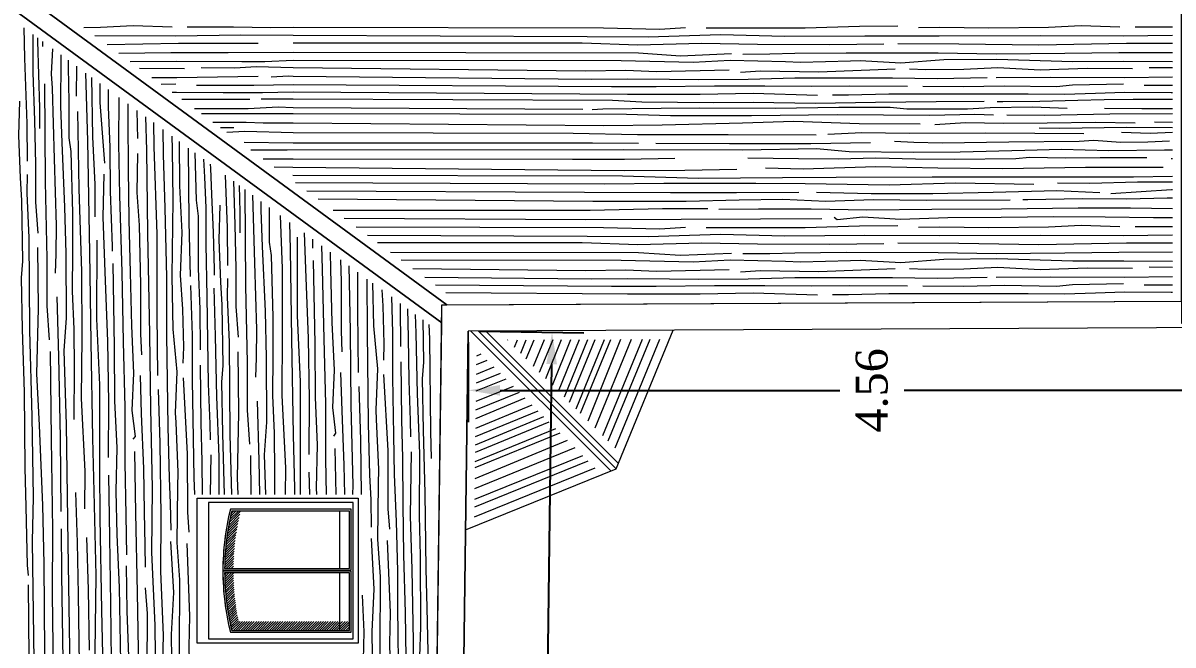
# Model space of a CAD drawing. Header units: millimetres. Extents: x -17502 to -16646, y 1856 to 2034.
# Drawn here: x -16949.67 to -16943.18, y 1867.25 to 1870.76 of the extents above; entities that cross this region are included whole.
import ezdxf

# ---------------------------------------------------------------- set-up
doc = ezdxf.new("R2010")
doc.units = ezdxf.units.MM
doc.layers.get('0').update_dxf_attribs({"lineweight": 9})
doc.layers.get('Defpoints').update_dxf_attribs({"lineweight": 9})
doc.layers.add('blocs', color=7, linetype='Continuous')
doc.styles.get("Standard").update_dxf_attribs({"font": 'times.ttf'})
doc.dimstyles.get("Standard").update_dxf_attribs({"dimtxt": 0.18, "dimasz": 0.18, "dimexe": 0.18, "dimexo": 0.0625, "dimgap": 0.09, "dimtad": 0, "dimtih": 1, "dimtoh": 1, "dimzin": 0, "dimdsep": 46, "dimtxsty": 'Standard', "dimcen": 0.09, "dimadec": 0, "dimazin": 0, "dimtfac": 1, "dimtofl": 0, "dimtmove": 0, "dimatfit": 3, "dimfxl": 1, "dimtolj": 1, "dimtzin": 0, "dimarcsym": 0})

# ---------------------------------------------------------------- blocks, each defined once
blk = doc.blocks.new('*D469')
at = {"color": 0, "lineweight": -2, "transparency": 16777216}
for p, q in [((-16942.59825980037, 1869.003728304674), (-16942.59825980038, 1868.506706405441)), ((-16947.15577448015, 1868.958400267697), (-16947.15577448015, 1868.506706405444)), ((-16946.97577448015, 1868.686706405444), (-16945.05883401121, 1868.686706405443)), ((-16942.77825980038, 1868.686706405441), (-16944.69520026932, 1868.686706405442))]:
    blk.add_line(p, q, dxfattribs=at)
at = {"color": 0, "lineweight": 9, "transparency": 16777216}
for points in [[(-16946.97577448015, 1868.656706405444), (-16946.97577448015, 1868.716706405444), (-16947.15577448015, 1868.686706405444)], [(-16942.77825980038, 1868.656706405441), (-16942.77825980038, 1868.716706405441), (-16942.59825980038, 1868.686706405441)]]:
    blk.add_solid(points, dxfattribs=at)
at = {"layer": 'Defpoints', "color": 0, "lineweight": 9, "transparency": 16777216}
for p in [(-16942.59825980038, 1869.066228304676), (-16947.15577448015, 1869.020900267699), (-16947.15577448015, 1868.686706405446)]:
    blk.add_point(p, dxfattribs=at)
at = {"color": 0, "lineweight": 9, "transparency": 16777216, "insert": (-16944.87701714026, 1868.686706405443), "char_height": 0.18, "attachment_point": 5, "rotation": 89.99999999996983}
blk.add_mtext('\\A1;4.56', dxfattribs=at)
blk = doc.blocks.new('*D470')
at = {"color": 0, "lineweight": -2, "transparency": 16777216}
for p, q in [((-16947.09327990134, 1869.020077091239), (-16946.50222064576, 1869.012291678899)), ((-16946.68457578093, 1868.83467804013), (-16946.73831816299, 1864.754620242269)), ((-16946.80012896768, 1860.062017383123), (-16946.74638658563, 1864.142075180986)), ((-16947.21357458449, 1859.887447660292), (-16946.62251532891, 1859.879662247951))]:
    blk.add_line(p, q, dxfattribs=at)
at = {"color": 0, "lineweight": 9, "transparency": 16777216}
for points in [[(-16946.71457317876, 1868.835073164831), (-16946.65457838311, 1868.83428291543), (-16946.68220503273, 1869.014662427101)], [(-16946.83012636551, 1860.062412507824), (-16946.77013156985, 1860.061622258423), (-16946.80249971588, 1859.882032996153)]]:
    blk.add_solid(points, dxfattribs=at)
at = {"layer": 'Defpoints', "color": 0, "lineweight": 9, "transparency": 16777216}
for p in [(-16947.15577448015, 1869.020900267699), (-16947.2760691633, 1859.888270836752), (-16946.80249971588, 1859.882032996154)]:
    blk.add_point(p, dxfattribs=at)
at = {"color": 0, "lineweight": 9, "transparency": 16777216, "insert": (-16946.74235237431, 1864.448347711629), "char_height": 0.18, "attachment_point": 5, "rotation": 89.99999999996983}
blk.add_mtext('\\A1;9.13', dxfattribs=at)

msp = doc.modelspace()

# ---------------------------------------------------------------- hatches: boundary and pattern name
at = {"lineweight": 9}
h = msp.add_hatch(dxfattribs=at)
h.set_pattern_fill('ANSI31', color=252, scale=0.003, angle=180, style=0)
h.set_pattern_definition([(225, (-18531.76027097563, 21856.13057420606), (0.006735192090801864, -0.006735192090801865), [])])
edge = h.paths.add_edge_path()
edge.add_line((-16948.52995199127, 1867.681015058233), (-16948.48057882417, 1867.681015058233))
edge.add_arc((-16947.07084605378, 1867.668515058237), 1.4097881876083, 166.1726549299528, 179.491975720558, ccw=False)
edge.add_line((-16948.43977903997, 1868.005450086448), (-16948.48977903997, 1868.005450086448))
edge.add_arc((-16947.09885438047, 1867.668515058244), 1.431152200722984, 166.3830755798777, 179.4995596210709)
edge = h.paths.add_edge_path()
edge.add_arc((-16947.09885438047, 1867.668515058228), 1.431152200723058, 180.5004403789291, 193.6169244201223)
edge.add_line((-16948.48977903997, 1867.331580030024), (-16947.82582238978, 1867.331580030024))
edge.add_line((-16947.82582238978, 1867.331580030024), (-16947.82582238978, 1867.381580030024))
edge.add_line((-16947.82582238978, 1867.381580030024), (-16948.45112538185, 1867.381580030024))
edge.add_arc((-16947.07084605378, 1867.66851505823), 1.409788187608245, 180.508024279211, 191.7434949697108, ccw=False)
edge.add_line((-16948.48057882417, 1867.656015058239), (-16948.52995199127, 1867.656015058239))

# ---------------------------------------------------------------- linework, layer by layer
for points in [[(-16950.38655729333, 1861.037019566865), (-16950.53808111279, 1870.70688378144), (-16950.01574926397, 1871.115644611672), (-16943.12995970426, 1871.115644611672), (-16943.12995970426, 1869.066228304676), (-16942.88281463744, 1869.066228304676), (-16942.88281463744, 1869.040959342797), (-16947.15577448015, 1869.020900267699), (-16947.27606916331, 1859.888270836756), (-16950.36779761058, 1859.839824396076), (-16950.37668022387, 1860.406690151743)], [(-16950.38655729333, 1861.037019566865), (-16950.36779761058, 1859.839824396076), (-16947.42611314448, 1859.885919693387), (-16947.30516261393, 1869.068340278917), (-16950.05665808568, 1871.083630626762), (-16950.53808111279, 1870.70688378144), (-16950.38655729333, 1861.037019566865)], [(-16942.88281463744, 1869.040959342797), (-16947.15577448015, 1869.020900267699), (-16947.27606916331, 1859.888270836756)], [(-16947.27606916331, 1859.888270836752), (-16947.15577448015, 1869.020900267699)], [(-16947.17055729416, 1867.898606590689), (-16946.32037270745, 1868.244481047142), (-16945.99890608543, 1869.026331095712)], [(-16942.88281463744, 1869.040959342797), (-16947.15577448015, 1869.020900267699)], [(-16947.14012419081, 1869.020973736758), (-16946.35053694964, 1868.232209546298)], [(-16947.09787418913, 1869.021172076077), (-16946.32037270745, 1868.244481047142)], [(-16947.05562418746, 1869.0213704154), (-16946.30801387259, 1868.274539395286)]]:
    msp.add_lwpolyline(points, dxfattribs=at)
for points in [[(-16947.30516261393, 1869.068340278917), (-16947.3038208299, 1869.170206928527), (-16947.27518999204, 1869.170341333752), (-16949.93113143794, 1871.115644611672), (-16950.01574926397, 1871.115644611672), (-16950.05665808568, 1871.083630626762)], [(-16947.27518999204, 1869.170341333752), (-16943.12995970426, 1869.189800792464), (-16943.12995970426, 1871.115644611672), (-16949.93113143794, 1871.115644611672)], [(-16943.12995970426, 1869.189800792464), (-16943.12995970426, 1869.066228304676), (-16942.88281463744, 1869.066228304676), (-16942.88281463744, 1869.040959342797), (-16947.15577448015, 1869.020900267699), (-16947.27606916331, 1859.888270836756), (-16947.42611314448, 1859.885919693387), (-16947.3038208299, 1869.170206928527), (-16943.12995970426, 1869.189800792464)], [(-16948.68588606885, 1867.259557470608), (-16948.68588606885, 1868.077472645864), (-16947.77588606887, 1868.077472645864), (-16947.77588606887, 1867.259557470609)], [(-16948.62113284385, 1868.053515058245), (-16948.62113284385, 1867.283515058227), (-16947.80484028869, 1867.283515058227), (-16947.80484028869, 1868.053515058246)], [(-16947.88269972198, 1868.005450086448), (-16947.88269972198, 1867.681015058233), (-16947.82582238977, 1867.681015058233), (-16947.82582238977, 1868.005450086448)], [(-16947.88269972198, 1867.656015058239), (-16947.88269972198, 1867.331580030024), (-16947.82582238977, 1867.331580030024), (-16947.82582238977, 1867.656015058239)]]:
    msp.add_lwpolyline(points, close=True, dxfattribs=at)
for points in [[(-16948.49762375097, 1868.015450086446, 0.06042031131737089), (-16948.54000441279, 1867.671015058235), (-16947.81582238977, 1867.671015058235), (-16947.81582238977, 1868.015450086447)], [(-16948.48977903997, 1868.005450086448, 0.05729402624300361), (-16948.52995199127, 1867.681015058233), (-16947.82582238977, 1867.681015058233), (-16947.82582238977, 1868.005450086448)], [(-16948.54000441279, 1867.666015058237, 0.06042031131737085), (-16948.49762375097, 1867.321580030026), (-16947.81582238977, 1867.321580030026), (-16947.81582238977, 1867.666015058238)], [(-16948.52995199127, 1867.656015058239, 0.05729402624300357), (-16948.48977903997, 1867.331580030024), (-16947.82582238977, 1867.331580030024), (-16947.82582238977, 1867.656015058239)]]:
    msp.add_lwpolyline(points, format="xyb", close=True, dxfattribs=at)
msp.add_arc((-16947.09885438047, 1867.668515058236), 1.441152200722015, 166.0701058855247, 193.9298941144753, dxfattribs=at)
at = {"layer": 'blocs', "lineweight": 9}
for points in [[(-16948.82652825133, 1870.737066545559), (-16949.04638117381, 1870.74512684323), (-16949.23095642777, 1870.734565045585), (-16949.32529086229, 1870.733883061565)], [(-16944.73053680948, 1870.742798729755), (-16944.94690549738, 1870.739963646926), (-16945.25450962023, 1870.731820033258), (-16945.49955677401, 1870.731560571569), (-16945.68985936832, 1870.73135907471), (-16945.81238300827, 1870.7312293438)], [(-16943.47711301278, 1870.737066545581), (-16943.69696593526, 1870.745126843251), (-16943.88154118923, 1870.734565045607), (-16944.21752728536, 1870.732136058249), (-16944.49544792376, 1870.735988308631), (-16944.61366381001, 1870.733789856959)], [(-16949.6633767032, 1870.733600735009), (-16949.65960715669, 1870.56285059548), (-16949.64656750621, 1870.19294982036), (-16949.64529728568, 1869.980495444192)], [(-16949.61172175395, 1870.695766865497), (-16949.61250876324, 1870.48136848372), (-16949.60339540483, 1870.209643467052), (-16949.59698555157, 1869.963004796376), (-16949.59796036742, 1869.748228140658), (-16949.58364022661, 1869.574831667777)], [(-16949.58594837098, 1870.676889549343), (-16949.58576876761, 1870.657736502973), (-16949.57489778022, 1870.280945406469), (-16949.57523230639, 1870.164420902615)], [(-16948.14393740905, 1870.689773890367), (-16948.43816278409, 1870.691449659581), (-16948.80822487513, 1870.686490694937), (-16949.26295569265, 1870.688226629637)], [(-16948.14398550735, 1870.735200062411), (-16948.26861730711, 1870.733510755493), (-16948.48016992299, 1870.737433277899), (-16948.66683008484, 1870.737235637734), (-16948.74149414958, 1870.737156581664)], [(-16945.92866641663, 1870.73370285482), (-16946.07464095556, 1870.723124391784), (-16946.39268917512, 1870.730605550037), (-16948.14398550735, 1870.735200062415), (-16948.14398550735, 1870.735200062415)], [(-16943.17995970426, 1870.690227383987), (-16943.45880963658, 1870.686490694959), (-16943.92710656009, 1870.688278418263), (-16944.49819509343, 1870.685390169197), (-16944.91790557519, 1870.687234814536), (-16945.36792282612, 1870.684474758592), (-16945.73114628189, 1870.693224437454), (-16946.14003525778, 1870.681373660695), (-16946.48497662308, 1870.683291995766), (-16948.14393740905, 1870.689773890371)], [(-16943.17995970426, 1870.737381178488), (-16943.31741484629, 1870.737235637755), (-16943.39207891103, 1870.737156581686)], [(-16949.55710468574, 1870.65576343772), (-16949.55779267224, 1870.628775034761)], [(-16949.50123833149, 1870.614844989678), (-16949.50952429707, 1870.474231698589), (-16949.50358226872, 1870.3920824683), (-16949.49236739689, 1869.994734934723), (-16949.48149636602, 1869.617943902015), (-16949.48339750666, 1869.458377907958), (-16949.48612995256, 1869.348667395115)], [(-16948.3402881145, 1870.645821651803), (-16948.79030772027, 1870.645345160464), (-16949.19363210045, 1870.637451635575)], [(-16944.81083723546, 1870.641608347151), (-16945.11465274366, 1870.63671957048), (-16945.52355622685, 1870.638570136422), (-16945.83880570781, 1870.645087044161), (-16946.19744107977, 1870.635573088729), (-16946.51269567518, 1870.646979870132), (-16948.14389181852, 1870.646716167262)], [(-16943.17995970426, 1870.645621442246), (-16943.44089248172, 1870.645345160486), (-16943.93430535828, 1870.635688499463), (-16944.38661661956, 1870.642060238431), (-16944.73155792181, 1870.64397857357)], [(-16949.45430877902, 1870.58047216403), (-16949.45380059838, 1870.559276371713), (-16949.4561798461, 1870.291928480113), (-16949.44817451325, 1870.086440753464), (-16949.43292807982, 1869.721146277697), (-16949.426250761, 1869.458519274081), (-16949.42474192661, 1869.09527970762), (-16949.43762674976, 1868.910156051576), (-16949.42382295816, 1868.494574423518), (-16949.41487261826, 1867.823026938203), (-16949.3841917401, 1865.923101663414)], [(-16949.41390156057, 1870.550876521166), (-16949.41350263784, 1870.512064912825), (-16949.4085191738, 1870.31547842127), (-16949.40850533898, 1870.112027020182), (-16949.39875757674, 1870.03589573418), (-16949.38955617665, 1869.688486506863), (-16949.38928715029, 1869.469780478727), (-16949.39062744027, 1869.245961293028), (-16949.38197167214, 1869.03248192674), (-16949.37992320279, 1868.808719367839), (-16949.38021957494, 1868.52249773241)], [(-16948.14383548887, 1870.593515944859), (-16948.50935687839, 1870.593128922216), (-16948.83373646101, 1870.592785461485), (-16949.1262230787, 1870.588078939064)], [(-16948.14378884579, 1870.54946415004), (-16948.303692956, 1870.540791819846), (-16948.43390171987, 1870.540653951742), (-16948.80397100147, 1870.542545636253), (-16949.06368057656, 1870.542270649649)], [(-16945.66975612326, 1870.585896143361), (-16945.95757387983, 1870.574173604188), (-16946.19516462914, 1870.589906962682), (-16948.14383548887, 1870.593515944859), (-16948.14383548887, 1870.593515944859)], [(-16943.17995970426, 1870.54114198259), (-16943.45455576293, 1870.542545636275), (-16943.74238560891, 1870.542240875267), (-16944.17186048335, 1870.555487539767), (-16944.47110966867, 1870.552887120596), (-16944.71323289042, 1870.534362262569), (-16944.94396807922, 1870.547819312792), (-16944.99879042393, 1870.545477698505), (-16945.27975987367, 1870.53832954468), (-16945.36428377424, 1870.540523571351), (-16945.67639601766, 1870.549321934933), (-16945.88654537102, 1870.537681588356), (-16946.2931717691, 1870.546385311164), (-16948.14378884579, 1870.54946415004)], [(-16943.17995970426, 1870.593107726642), (-16943.48432122246, 1870.592785461507), (-16943.78813679367, 1870.587896640237), (-16944.17647613939, 1870.585201890309), (-16944.50314502274, 1870.589423139812), (-16945.02169796812, 1870.591157650862), (-16945.31180973504, 1870.5885669066), (-16945.45273918299, 1870.5838423589), (-16945.60579152438, 1870.583680303483)], [(-16949.36698739203, 1870.516514963244), (-16949.3674297816, 1870.347560524525)], [(-16948.75582018455, 1870.501506261465), (-16949.01076271528, 1870.503511779726)], [(-16948.14374505583, 1870.5081069584), (-16948.35149988628, 1870.513352156267), (-16948.47256391502, 1870.50637326953), (-16948.66216853705, 1870.508456078797)], [(-16945.68329383228, 1870.494498110368), (-16946.09218522611, 1870.484930942682), (-16946.26580412291, 1870.491597812211), (-16946.49423804768, 1870.4890723739), (-16948.14374505583, 1870.508106958404)], [(-16944.74670959379, 1870.500056921984), (-16945.17615303567, 1870.483617292007), (-16945.5051061948, 1870.487836122865), (-16945.61931714398, 1870.480864492328)], [(-16943.406404946, 1870.501506261487), (-16943.66225608785, 1870.503518927383), (-16943.92723255864, 1870.494104095665), (-16944.16710522889, 1870.507551470905), (-16944.35898210034, 1870.498214083297), (-16944.573709866, 1870.495703157389), (-16944.66508926406, 1870.500173536932)], [(-16943.17995970426, 1870.506997339437), (-16943.31275329851, 1870.508456078819)], [(-16949.54737001871, 1870.417443529494), (-16949.54268985427, 1869.864628176655), (-16949.53314683638, 1869.43069780393), (-16949.53324283775, 1869.163388108292), (-16949.52090026883, 1868.97168108596)], [(-16949.3143803338, 1870.477983736214), (-16949.30332605094, 1870.095820222042), (-16949.29277389007, 1869.465041948671), (-16949.28431471999, 1868.959376733767), (-16949.27524509532, 1868.417220273182), (-16949.26758149652, 1868.115657736113), (-16949.25703995359, 1867.641314374719), (-16949.26287331298, 1867.211020387843), (-16949.23702225008, 1865.352395798024)], [(-16949.28056625519, 1870.453217136764), (-16949.27495033994, 1870.117513637974), (-16949.26264231395, 1869.849172664151), (-16949.26219561278, 1869.666672595448)], [(-16949.23373040642, 1870.418912942946), (-16949.23387477909, 1870.310909488412), (-16949.20731782814, 1869.969803840139)], [(-16948.34011125466, 1870.458599931123), (-16948.7992610882, 1870.451263071186), (-16948.94027488368, 1870.451884056506)], [(-16948.143691955, 1870.457956176949), (-16948.16878636826, 1870.461064901042), (-16948.26700675643, 1870.454110201687)], [(-16944.22652943993, 1870.450440700358), (-16944.5097857094, 1870.44557364776), (-16944.76107052842, 1870.449874715686), (-16945.09001891482, 1870.449526417399), (-16945.31160217792, 1870.449291799831), (-16945.57607089624, 1870.442032149577), (-16945.85704518171, 1870.439451080295), (-16946.01923742245, 1870.441562914438), (-16946.25909800329, 1870.443592511517), (-16946.46240394866, 1870.441093679298), (-16948.143691955, 1870.457956176949), (-16948.143691955, 1870.457956176949)], [(-16943.17995970426, 1870.455575643496), (-16943.44984584965, 1870.451263071208), (-16943.86788681434, 1870.453104006704), (-16944.17627348111, 1870.45049391255)], [(-16949.18816859712, 1870.385541899649), (-16949.18653752936, 1870.288041291263), (-16949.17748918301, 1870.058754527788), (-16949.17590877849, 1869.808484885757), (-16949.16555231289, 1869.501002460743), (-16949.1650726697, 1869.472330749707)], [(-16948.80601932769, 1870.414743602199), (-16948.8876794937, 1870.41336137571)], [(-16948.14359808081, 1870.369297219705), (-16948.31656600423, 1870.367254834097), (-16948.53814926733, 1870.367020216526), (-16948.8008535518, 1870.369025626153), (-16948.82569859583, 1870.367964424669)], [(-16948.14364366294, 1870.412347002321), (-16948.36512988664, 1870.408359725009), (-16948.56158517034, 1870.408151713534), (-16948.68950953232, 1870.408016264212)], [(-16944.67644217922, 1870.402034173471), (-16945.00310858162, 1870.403971858504), (-16945.22012068611, 1870.401458513882), (-16945.48189984585, 1870.403451231398), (-16945.7651609511, 1870.40315130788), (-16946.09410685656, 1870.400519445119), (-16946.34767124168, 1870.400250965186), (-16948.14364366293, 1870.412347002321)], [(-16945.18464044945, 1870.35117535241), (-16945.54786632312, 1870.362208595811), (-16945.8471131536, 1870.357324612031), (-16946.25601421895, 1870.356891657967), (-16948.14359808081, 1870.369297219705), (-16948.14359808081, 1870.369297219705)], [(-16943.17995970426, 1870.367029507011), (-16943.18873402878, 1870.367020216548), (-16943.45143831325, 1870.369025626175), (-16943.61590522125, 1870.362000783446), (-16943.78951202864, 1870.35724987481), (-16943.99510714857, 1870.359315708431), (-16944.29207441295, 1870.359001272506), (-16944.53878571851, 1870.358740048777), (-16944.78259971734, 1870.358451743889), (-16945.00874688538, 1870.353645159749), (-16945.10012138462, 1870.353548410282)], [(-16943.45660408914, 1870.41474360222), (-16943.74442909934, 1870.409871712133), (-16943.83579392705, 1870.400640749041), (-16944.13048168833, 1870.404895816376), (-16944.36119759715, 1870.400084439279), (-16944.58963635766, 1870.402126085514)], [(-16943.17995970426, 1870.408185818501), (-16943.21216993179, 1870.408151713556), (-16943.34009429377, 1870.408016264234)], [(-16949.68757823208, 1870.31993858531), (-16949.69346338056, 1870.125641975485), (-16949.68488490874, 1869.885893625446), (-16949.67589549186, 1869.758101675142), (-16949.67016409268, 1869.41549487389), (-16949.67773045127, 1869.321696239763), (-16949.67287786657, 1869.031622478428), (-16949.66227514467, 1868.675955440503), (-16949.65741324624, 1868.248800737491), (-16949.6514619052, 1868.029570628564), (-16949.64367651525, 1867.700706272636), (-16949.63811662478, 1867.641397499224)], [(-16949.12693629084, 1870.340693242953), (-16949.12836174174, 1870.080744204442), (-16949.1234344931, 1869.786207244163), (-16949.11098503776, 1869.353611823738), (-16949.10179521859, 1868.960070677457), (-16949.09304143811, 1868.592594688637), (-16949.09301190417, 1868.280163344886), (-16949.08804105209, 1867.983019894086), (-16949.08429111024, 1867.758858997672)], [(-16949.07628424186, 1870.303593932246), (-16949.07574622399, 1870.211812103457), (-16949.07377338317, 1869.938083731448), (-16949.07153896302, 1869.648716226379), (-16949.0639624904, 1869.351616364466), (-16949.05634245779, 1869.051909948244), (-16949.0440344318, 1868.783568974416), (-16949.05353052403, 1868.572222776805), (-16949.03545506722, 1868.426519073803), (-16949.04822145704, 1868.410661998513)], [(-16948.38742550795, 1870.328334494369), (-16948.58844953237, 1870.328121645404), (-16948.75292369404, 1870.327947496297), (-16948.77103691027, 1870.327928317597)], [(-16948.14355739981, 1870.330876274757), (-16948.32346574485, 1870.33068578357)], [(-16944.2432389109, 1870.317907713396), (-16944.51507577798, 1870.315336319031), (-16944.8577279056, 1870.312689943802), (-16945.19580645677, 1870.305481321516), (-16945.54760567432, 1870.311959484999), (-16945.77375526026, 1870.309436465398), (-16946.17580808183, 1870.313577896616), (-16946.34029157224, 1870.322214219704), (-16948.14355739981, 1870.330876274757), (-16948.14355739981, 1870.330876274757)], [(-16943.7761692363, 1870.277342048636), (-16943.97034978963, 1870.286270669566), (-16944.2102031168, 1870.281449573026), (-16944.33812022515, 1870.274463474619), (-16944.68077477067, 1870.274100663925), (-16944.77444334331, 1870.283135709305), (-16945.06455752813, 1870.282828529586), (-16945.42034702999, 1870.277799618917), (-16945.84752547613, 1870.279630879434), (-16946.06682191946, 1870.277115116106), (-16946.39576788797, 1870.27448325328), (-16946.4551564925, 1870.269853281562)], [(-16943.17995970426, 1870.328184194989), (-16943.23903429382, 1870.328121645426), (-16943.4035084555, 1870.327947496319), (-16943.56569827833, 1870.327775765919), (-16943.71417704321, 1870.323051418912), (-16943.92890239102, 1870.318256973001), (-16944.139061479, 1870.315750884517), (-16944.17104253796, 1870.315717022221)], [(-16949.36077965334, 1870.261632442353), (-16949.35345418767, 1869.823736863821), (-16949.33783225958, 1869.357300214097), (-16949.33689529727, 1868.989693522394), (-16949.33886918173, 1868.640288801583), (-16949.31899534559, 1868.231282877076), (-16949.32065266535, 1868.018193242718)], [(-16949.02530777189, 1870.2662570044), (-16949.02391843189, 1870.183206195946), (-16949.02266956603, 1870.108552534634)], [(-16948.97642576047, 1870.230454130356), (-16948.97096437665, 1870.042623821612), (-16948.96541471146, 1869.574356370535), (-16948.95357913242, 1869.00338318905), (-16948.94884762353, 1868.583695324039), (-16948.93903713904, 1868.133776555332), (-16948.94209484189, 1867.770460596209), (-16948.92383914085, 1867.361807485488), (-16948.92035277805, 1867.016878404694), (-16948.90084165895, 1865.358019694456)], [(-16948.14350593937, 1870.282274745775), (-16948.22783679272, 1870.285143261738), (-16948.3968700236, 1870.275830061512), (-16948.69946921153, 1870.275509662376)], [(-16948.14347032105, 1870.248635219562), (-16948.45596697848, 1870.248304340751), (-16948.66053674396, 1870.24699417801)], [(-16946.50769927105, 1870.272081170598), (-16948.14350593937, 1870.282274745775)], [(-16944.19086274644, 1870.240316545157), (-16944.29594830364, 1870.244772412297), (-16944.54950543513, 1870.237653283278), (-16945.07262953907, 1870.241666476842), (-16945.55690976996, 1870.236586619881), (-16946.01378245529, 1870.236102872338), (-16946.26278700424, 1870.244249082984), (-16948.14347032105, 1870.248635219562), (-16948.14347032105, 1870.248635219562)], [(-16943.17995970426, 1870.247834201017), (-16943.53372528728, 1870.245568516812), (-16943.90378496042, 1870.238325987629), (-16944.11623315997, 1870.240384609579)], [(-16943.17995970426, 1870.275689762208), (-16943.35355953089, 1870.27550595063), (-16943.56372339159, 1870.277566991294)], [(-16948.93239683409, 1870.198205823471), (-16948.93010461456, 1870.061183436009), (-16948.91271845879, 1869.567982422795), (-16948.91200270628, 1869.115626850434), (-16948.90851634454, 1868.770697832681)], [(-16948.87922429061, 1870.159260415518), (-16948.87687093555, 1870.018583519362), (-16948.86722260151, 1869.714881837553), (-16948.85844377032, 1869.326632380074), (-16948.85754632835, 1868.999937456795), (-16948.85115605758, 1868.481420986346), (-16948.84402022653, 1868.191385420977), (-16948.8370882084, 1868.050547294838), (-16948.8345281838, 1867.897516279219)], [(-16948.14341464866, 1870.196055743017), (-16948.31201775799, 1870.195877222081), (-16948.40796341584, 1870.198059199661), (-16948.59607310779, 1870.199778783654)], [(-16948.47874724384, 1870.168297924319), (-16948.55373612753, 1870.168769716564)], [(-16944.60432389873, 1870.18954440686), (-16944.94926520094, 1870.191462697464), (-16945.31706229628, 1870.20477466785), (-16945.60716680952, 1870.195333229974), (-16946.06174306661, 1870.183434122976), (-16946.39068897206, 1870.180802260219), (-16948.14341464866, 1870.196055743017)], [(-16943.39206288652, 1870.195422499367), (-16943.6159353242, 1870.199752547632), (-16943.88776977343, 1870.19489763326), (-16944.13447859805, 1870.192352845056), (-16944.34921361738, 1870.196692612767), (-16944.52281317105, 1870.18509096598)], [(-16943.17995970426, 1870.168616448295), (-16943.44000790974, 1870.170252540486), (-16943.81692308039, 1870.165286364175), (-16943.93342803993, 1870.16744652855)], [(-16943.17995970426, 1870.199169069761), (-16943.28241826013, 1870.200105683342)], [(-16948.827869173, 1870.121646153056), (-16948.82710363553, 1870.049132471358), (-16948.82228925974, 1869.761342730569), (-16948.82880538418, 1869.331713027207), (-16948.82151671642, 1869.032541316613), (-16948.79920060102, 1868.790738058014), (-16948.80904089328, 1868.559820349287), (-16948.80584062246, 1868.505041421747), (-16948.79429118099, 1868.224218455819), (-16948.79516063722, 1868.139670554802), (-16948.7990678176, 1867.827458771498), (-16948.78413632785, 1867.617517591642), (-16948.78646805292, 1867.210804737812), (-16948.76055146889, 1865.360366580385)], [(-16948.78677398498, 1870.091546617506), (-16948.78482751587, 1869.842069102592), (-16948.77126224907, 1869.577272666308), (-16948.78094970356, 1869.337218749321), (-16948.76860717917, 1869.145511726251), (-16948.76273225596, 1868.930849658412), (-16948.76577037527, 1868.839411436012)], [(-16948.14335539477, 1870.140093730514), (-16948.41677623457, 1870.147726423139), (-16948.51826268143, 1870.14278773903)], [(-16945.19210599433, 1870.127172574473), (-16945.68781529908, 1870.128931228369), (-16946.199512747, 1870.128389431079), (-16946.5627365788, 1870.137434689251), (-16948.14335539477, 1870.140093730514)], [(-16943.68087301078, 1870.135623360256), (-16944.2336938349, 1870.139605154766), (-16944.66772046176, 1870.13686203007), (-16944.9349958418, 1870.141146166809), (-16945.1268727132, 1870.131808734669)], [(-16943.19750396939, 1870.092777714896), (-16943.32085475491, 1870.088080018518), (-16943.47390467841, 1870.085634398561), (-16943.62468477037, 1870.096892540018), (-16943.70691701542, 1870.092238336382), (-16944.1043914878, 1870.087250391399), (-16944.48130659535, 1870.08228417062), (-16944.64082321651, 1870.08668512139), (-16944.75047745137, 1870.091136151109)], [(-16943.17995970426, 1870.142246977694), (-16943.30720706957, 1870.136054677535), (-16943.46940414608, 1870.142733640753)], [(-16948.73589490539, 1870.054281021744), (-16948.7311970083, 1869.637253506112), (-16948.72375550278, 1869.32894558725)], [(-16948.69856303311, 1870.026937868671), (-16948.6899043276, 1869.761373420743), (-16948.67924301436, 1869.67016443641), (-16948.67888045897, 1869.375446179764), (-16948.67045486838, 1869.144833974201), (-16948.66891713777, 1868.916391265836)], [(-16948.1432943257, 1870.082417383178), (-16948.41898759233, 1870.08606251511)], [(-16948.17721984954, 1870.042881431472), (-16948.38156422533, 1870.042665066841)], [(-16943.17995970426, 1870.0425085614), (-16943.22528385606, 1870.042460571122), (-16943.54052360239, 1870.039843220768), (-16943.80780140031, 1870.046410922051), (-16944.01338932968, 1870.041626106517), (-16944.37887784425, 1870.03210489482), (-16944.64157722988, 1870.029543175434), (-16945.00479584982, 1870.033725680684), (-16945.18969490602, 1870.049509397343), (-16945.6054417973, 1870.042218537993), (-16946.27704708402, 1870.043790949089), (-16948.17721984954, 1870.042881431476)], [(-16946.19418562434, 1870.080473250548), (-16946.45460544386, 1870.082481079021), (-16948.1432943257, 1870.082417383178)], [(-16944.88524770229, 1870.084142751896), (-16945.22104426942, 1870.079220068396), (-16945.68020135663, 1870.078733902078), (-16946.09595798248, 1870.080577256284)], [(-16949.02124724613, 1870.023530281232), (-16949.02586194913, 1869.803578058159), (-16949.01240956506, 1869.61919094009), (-16949.00471672256, 1869.283284142078), (-16949.00421410311, 1869.005337261441), (-16949.00016374183, 1868.887170330686)], [(-16948.64993541491, 1869.991321321008), (-16948.64405295764, 1869.890631553665), (-16948.63658260043, 1869.71712049215), (-16948.63542696317, 1869.5115182414), (-16948.63045975068, 1869.214592355394), (-16948.62633314272, 1868.967915425713), (-16948.62222485126, 1868.724135871434), (-16948.61387563503, 1868.498091770753), (-16948.61234726268, 1868.406730003316)], [(-16948.61097707479, 1869.962786886691), (-16948.61061877203, 1869.941368563565), (-16948.60356867361, 1869.79298204401), (-16948.59541054857, 1869.578358171387), (-16948.58961204319, 1869.368264144642), (-16948.58907711313, 1869.336287541802)], [(-16948.14319930542, 1869.992676014011), (-16948.25686452264, 1869.991650284467), (-16948.31183378304, 1869.991592081721)], [(-16945.99013492322, 1869.996052277314), (-16946.27322658232, 1869.990668726255), (-16946.5664948559, 1869.990358206912), (-16948.14319930542, 1869.992676014011)], [(-16943.32560408334, 1869.99887354522), (-16943.58836064544, 1870.000289905022), (-16943.78500108635, 1869.998387124869), (-16943.98842773115, 1870.001560921747), (-16944.06470239796, 1869.993007163593), (-16944.41221314725, 1869.989250021247), (-16944.63089654491, 1869.992407663914), (-16944.8546672581, 1869.997254537174), (-16945.06825603702, 1869.991944577402), (-16945.29202322467, 1869.993402220071), (-16945.57820508374, 1869.998183010942)], [(-16943.17995970426, 1869.99369353746), (-16943.18788361859, 1869.993209848918)], [(-16949.64405995033, 1869.905876084699), (-16949.64686881405, 1869.80073361294), (-16949.63577788376, 1869.54731914573), (-16949.63159439593, 1869.024196375928), (-16949.61892757063, 1868.540055179058), (-16949.61128570576, 1868.083246152753), (-16949.61552957018, 1867.834144535415), (-16949.59044905241, 1865.953623345968), (-16949.59044905241, 1865.953623345968)], [(-16949.2114825293, 1869.907160133861), (-16949.21784979781, 1869.664579259784), (-16949.20401563323, 1869.305010045685), (-16949.19048669594, 1868.963686454425), (-16949.18468736886, 1868.617019116165), (-16949.18732350217, 1868.307015384037)], [(-16948.52631939499, 1869.900780677081), (-16948.51588290865, 1869.604724859283), (-16948.51461268812, 1869.392270483116)], [(-16948.14434177806, 1869.944627672116), (-16948.25036008876, 1869.946566624108)], [(-16946.27520586142, 1869.92692962407), (-16948.14434177806, 1869.944627672116)], [(-16943.17995970426, 1869.8938487732), (-16943.40041239917, 1869.890927812124), (-16944.0312785752, 1869.890259836181), (-16944.53701425753, 1869.889724351348), (-16945.07924627081, 1869.889150223345), (-16945.38089186347, 1869.886212378063), (-16945.8553421631, 1869.883104032356), (-16946.28549193691, 1869.895678423464), (-16948.14429341457, 1869.898951038568)], [(-16945.63913149637, 1869.932815043178), (-16945.93370392055, 1869.927291214356), (-16946.27520586142, 1869.92692962407)], [(-16943.23372036193, 1869.945776454332), (-16943.67167696378, 1869.945312735584), (-16944.13830112057, 1869.937000747766), (-16944.50587736975, 1869.941823478005), (-16944.85520827579, 1869.949271513414), (-16945.26447537474, 1869.935808327983), (-16945.47751288646, 1869.940804083951)], [(-16948.48096620405, 1869.867562433078), (-16948.47271080727, 1869.621418505975), (-16948.46630095401, 1869.374779835299), (-16948.46727576986, 1869.160003179582), (-16948.45295562905, 1868.986606706701)], [(-16948.44857311037, 1869.843836612085), (-16948.44421318266, 1869.692720445392), (-16948.44454770883, 1869.576195941539)], [(-16946.38435616008, 1869.851209581101), (-16948.12997996297, 1869.85839606084)], [(-16943.96309461174, 1869.848567575779), (-16944.40627332496, 1869.855916198393), (-16944.77904685224, 1869.845097639786), (-16945.25296813534, 1869.852407521345), (-16945.53190758864, 1869.854718160269), (-16946.05067766587, 1869.854168874313), (-16946.38435616008, 1869.851209581101)], [(-16943.17995970426, 1869.862426621238), (-16943.37916623019, 1869.862215696684), (-16943.64766710529, 1869.854113486456), (-16943.83015177145, 1869.856526209441)], [(-16948.41661098659, 1869.820426448338), (-16948.41200525671, 1869.276403215578), (-16948.40246223882, 1868.842472842854), (-16948.40255824019, 1868.575163147215), (-16948.39021567127, 1868.383456124883)], [(-16948.37245245209, 1869.788083211987), (-16948.36168279933, 1869.406509973646), (-16948.35081176846, 1869.029718940938), (-16948.3527129091, 1868.870152946881), (-16948.355445355, 1868.760442434038)], [(-16945.28987674584, 1869.802861198567), (-16945.64180622785, 1869.802488567358), (-16946.01459079214, 1869.802093854297), (-16946.49947415147, 1869.804186434968), (-16948.06541465649, 1869.811106199638)], [(-16943.59048831317, 1869.802051447109), (-16943.83293965025, 1869.812218635695), (-16944.19268147881, 1869.804019817401), (-16944.5341751419, 1869.795840320693), (-16944.88089079029, 1869.795473210011), (-16945.19081516804, 1869.802966087295)], [(-16943.17995970426, 1869.771173805001), (-16943.21004474036, 1869.771141950258), (-16943.43944512698, 1869.76568712712), (-16943.68970881057, 1869.76802808409), (-16943.99731575575, 1869.762490454009), (-16944.02599146236, 1869.762460091496)], [(-16943.17995970426, 1869.818004926193), (-16943.18643768101, 1869.818115095796), (-16943.52791754781, 1869.796905769893)], [(-16948.55689363452, 1869.731713624234), (-16948.56277878301, 1869.537417014409), (-16948.55420031118, 1869.29766866437), (-16948.5452108943, 1869.169876714065), (-16948.53947949512, 1868.827269912813), (-16948.54704585371, 1868.733471278686), (-16948.54219326901, 1868.443397517352), (-16948.53193131648, 1868.09916154725)], [(-16948.32505327633, 1869.753366418015), (-16948.32549524854, 1869.703703519036), (-16948.31748991569, 1869.498215792387), (-16948.30224348226, 1869.13292131662), (-16948.29556616344, 1868.870294313004), (-16948.29405732906, 1868.507054746543), (-16948.3069421522, 1868.3219310905), (-16948.29954272898, 1868.09916154725)], [(-16948.27783400014, 1869.718781388706), (-16948.27782074142, 1869.523802059105), (-16948.26807297918, 1869.447670773104), (-16948.2588715791, 1869.100261545786), (-16948.25860255273, 1868.881555517651), (-16948.25994284271, 1868.657736331951), (-16948.25128707459, 1868.444256965663), (-16948.24923860523, 1868.220494406763), (-16948.24936424102, 1868.09916154725)], [(-16944.09637457431, 1869.759779626161), (-16944.56822077946, 1869.759280024303), (-16944.87062216875, 1869.761565776643), (-16945.13651612703, 1869.753466326677), (-16945.38078869029, 1869.763640983386), (-16945.6258330848, 1869.760775538044), (-16945.92561658336, 1869.752640249574), (-16946.45220734798, 1869.75208268289), (-16948.0028038347, 1869.765247870556)], [(-16945.80308656384, 1869.711074424721), (-16946.05856125876, 1869.710803922108), (-16946.46783387622, 1869.702552659447), (-16947.91697770705, 1869.702385849362)], [(-16943.17995970426, 1869.711180602287), (-16943.41822786701, 1869.71622118687), (-16943.71280587274, 1869.715909280751), (-16944.14554324857, 1869.71023915963), (-16944.53918007282, 1869.707216381131), (-16944.90674810727, 1869.704221204879), (-16945.21914156372, 1869.70908677738), (-16945.51632642321, 1869.708772111061), (-16945.74051855776, 1869.708534731158)], [(-16948.21612796168, 1869.673585754189), (-16948.20612883462, 1869.375033661195), (-16948.2051918723, 1869.007426969491), (-16948.20716575677, 1868.65802224868), (-16948.18729192063, 1868.249016324174), (-16948.18845742679, 1868.099161547251)], [(-16945.15933765098, 1869.654365196659), (-16945.50605336243, 1869.653998085912), (-16945.95443480925, 1869.65091738705), (-16946.49145305195, 1869.650348779508), (-16947.85622101793, 1869.657885551106)], [(-16943.17995970426, 1869.660499044118), (-16943.28800042408, 1869.661558585663), (-16943.56172610676, 1869.663874700515), (-16943.8510931012, 1869.666174298512), (-16944.14827520141, 1869.66325364854), (-16944.44806421849, 1869.66033028284), (-16944.71656509359, 1869.652228072612), (-16944.92773656647, 1869.665034323093), (-16945.07370558689, 1869.649243937288), (-16945.08936069489, 1869.662257205094)], [(-16948.16361911494, 1869.635126460656), (-16948.1610704651, 1869.482775395768), (-16948.15261129503, 1868.977110180865), (-16948.14354167036, 1868.434953720279), (-16948.13587807155, 1868.133391183211), (-16948.13511737117, 1868.099161547251)], [(-16948.08203179474, 1869.575369088491), (-16948.07231220826, 1869.322743492782), (-16948.05878327098, 1868.981419901523), (-16948.05298394389, 1868.634752563262), (-16948.0556200772, 1868.324748831134)], [(-16945.92866641663, 1869.606652563153), (-16946.07464095556, 1869.596074100117), (-16946.39268917512, 1869.60355525837), (-16947.78703773038, 1869.607213321017)], [(-16944.73053680948, 1869.615748438088), (-16944.94690549738, 1869.612913355259), (-16945.25450962023, 1869.604769741592), (-16945.49955677401, 1869.604510279903), (-16945.68985936832, 1869.604308783043), (-16945.81238300827, 1869.604179052133)], [(-16943.47711301278, 1869.610016253914), (-16943.69696593526, 1869.618076551585), (-16943.88154118923, 1869.60751475394), (-16944.21752728536, 1869.605085766582), (-16944.49544792376, 1869.608938016964), (-16944.61366381001, 1869.606739565293)], [(-16943.17995970426, 1869.610330886821), (-16943.31741484629, 1869.610185346089), (-16943.39207891103, 1869.610106290019)], [(-16949.25215503801, 1869.533870767554), (-16949.25255913591, 1869.090631316684), (-16949.2359013749, 1868.718073048955), (-16949.23578506895, 1868.244095408746), (-16949.23372506471, 1867.965153991891), (-16949.22504787529, 1867.446456198241), (-16949.21686094701, 1867.112865027618)], [(-16948.12045161305, 1869.551604214651), (-16948.12085571094, 1869.108364763782), (-16948.10419794994, 1868.735806496053), (-16948.10408164399, 1868.261828855843), (-16948.10288033315, 1868.099161547251)], [(-16948.03458591221, 1869.540618084872), (-16948.03384888793, 1869.51873590784), (-16948.03336924473, 1869.490064196804)], [(-16943.17995970426, 1869.56317709232), (-16943.45880963658, 1869.559440403292), (-16943.92710656009, 1869.561228126596), (-16944.49819509343, 1869.55833987753), (-16944.91790557519, 1869.560184522869), (-16945.36792282612, 1869.557424466925), (-16945.73114628189, 1869.566174145787), (-16946.14003525778, 1869.554323369029), (-16946.48497662308, 1869.556241704099), (-16947.72405560418, 1869.56108303575)], [(-16944.81083723546, 1869.514558055484), (-16945.11465274366, 1869.509669278813), (-16945.52355622685, 1869.511519844756), (-16945.83880570781, 1869.518036752494), (-16946.19744107977, 1869.508522797062), (-16946.51269567518, 1869.519929578465), (-16947.66761347715, 1869.519742871834)], [(-16943.17995970426, 1869.518571150579), (-16943.44089248172, 1869.518294868819), (-16943.93430535828, 1869.508638207796), (-16944.38661661956, 1869.515009946764), (-16944.73155792181, 1869.516928281903)], [(-16949.58681602942, 1869.493261169798), (-16949.58332962315, 1869.14833215278), (-16949.59087739878, 1868.780371634558), (-16949.57689182866, 1868.490450657067), (-16949.55787198545, 1868.036116630373), (-16949.55008659655, 1867.707252337491), (-16949.5378769021, 1865.954502814732)], [(-16947.98306710046, 1869.502883927168), (-16947.9792816128, 1869.371345270835), (-16947.97009179362, 1868.977804124554), (-16947.96133801315, 1868.610328135735), (-16947.96130847921, 1868.297896791983), (-16947.9579838779, 1868.099161547251)], [(-16947.93476213033, 1869.467503698102), (-16947.93225906543, 1869.369349811564), (-16947.92463903283, 1869.069643395341), (-16947.91233100684, 1868.801302421513), (-16947.92182709906, 1868.589956223902), (-16947.90375164226, 1868.444252520901), (-16947.91651803207, 1868.42839544561)], [(-16945.66975612326, 1869.458845851695), (-16945.95757387983, 1869.447123312521), (-16946.19516462914, 1869.462856671015), (-16947.59348195819, 1869.4654463861)], [(-16943.17995970426, 1869.466057434975), (-16943.48432122246, 1869.46573516984), (-16943.78813679367, 1869.46084634857), (-16944.17647613939, 1869.458151598642), (-16944.50314502274, 1869.462372848145), (-16945.02169796812, 1869.464107359195), (-16945.31180973504, 1869.461516614933), (-16945.45273918299, 1869.456792067233), (-16945.60579152438, 1869.456630011816)], [(-16949.16128978689, 1869.401998273991), (-16949.15339746796, 1868.930217814227), (-16949.15094498394, 1868.627817731175), (-16949.13868056245, 1868.362083310919), (-16949.14502676361, 1868.117681317205), (-16949.13832237048, 1867.872711896321), (-16949.12549114132, 1867.573092657137), (-16949.11668313944, 1867.046575265819), (-16949.10453765681, 1865.354612105722)], [(-16948.02958636192, 1869.419731721088), (-16948.02169404299, 1868.947951261324), (-16948.01924155898, 1868.645551178272), (-16948.00697713749, 1868.379816758016), (-16948.01332333865, 1868.135414764302), (-16948.01233115024, 1868.099161547251)], [(-16947.87583771674, 1869.424345421753), (-16947.8730132976, 1869.301017589175), (-16947.87251067815, 1869.023070708538), (-16947.86846031687, 1868.904903777783)], [(-16947.82953110023, 1869.39042885592), (-16947.82187570746, 1869.021116636147), (-16947.81714419857, 1868.601428771136), (-16947.80733371407, 1868.151510002429), (-16947.80777428382, 1868.099161547251)], [(-16943.17995970426, 1869.414091690923), (-16943.45455576293, 1869.415495344608), (-16943.74238560891, 1869.4151905836), (-16944.17186048335, 1869.428437248101), (-16944.47110966867, 1869.425836828929), (-16944.71323289042, 1869.407311970902), (-16944.94396807922, 1869.420769021125), (-16944.99879042393, 1869.418427406838), (-16945.27975987367, 1869.411279253013), (-16945.36428377424, 1869.413473279684), (-16945.67639601766, 1869.422271643266), (-16945.88654537102, 1869.41063129669), (-16946.2931717691, 1869.419335019497), (-16947.53334263751, 1869.421398269819)], [(-16943.406404946, 1869.37445596982), (-16943.66225608785, 1869.376468635716), (-16943.92723255864, 1869.367053803998), (-16944.16710522889, 1869.380501179238), (-16944.35898210034, 1869.37116379163), (-16944.573709866, 1869.368652865723), (-16944.66508926406, 1869.373123245266)], [(-16943.17995970426, 1869.379947047771), (-16943.31275329851, 1869.381405787152)], [(-16948.51337535277, 1869.317651123622), (-16948.51618421649, 1869.212508651864), (-16948.5050932862, 1868.959094184654), (-16948.50090979837, 1868.435971414851), (-16948.49209767542, 1868.09916154725)], [(-16947.7806493856, 1869.354626199262), (-16947.78029928132, 1869.133360297531), (-16947.77681291958, 1868.788431279779)], [(-16947.7266599029, 1869.31508243679), (-16947.72584290339, 1869.017670903892), (-16947.71945263261, 1868.499154433443), (-16947.71231680156, 1868.209118868074), (-16947.70538478344, 1868.068280741935), (-16947.70282475884, 1867.915249726316)], [(-16945.68329383228, 1869.367447818701), (-16946.09218522611, 1869.357880651015), (-16946.26580412291, 1869.364547520544), (-16946.49423804768, 1869.362022082233), (-16947.46761131905, 1869.373254381156)], [(-16944.22652943993, 1869.323390408691), (-16944.5097857094, 1869.318523356093), (-16944.76107052842, 1869.322824424019), (-16945.09001891482, 1869.322476125732), (-16945.31160217792, 1869.322241508165), (-16945.57607089624, 1869.31498185791), (-16945.85704518171, 1869.312400788628), (-16946.01923742245, 1869.314512622771), (-16946.25909800329, 1869.31654221985), (-16946.46240394866, 1869.314043387632), (-16947.3996034123, 1869.323443040571)], [(-16944.74670959379, 1869.373006630317), (-16945.17615303567, 1869.35656700034), (-16945.5051061948, 1869.360785831198), (-16945.61931714398, 1869.353814200661)], [(-16943.17995970426, 1869.328525351829), (-16943.44984584965, 1869.324212779541), (-16943.86788681434, 1869.326053715037), (-16944.17627348111, 1869.323443620883)], [(-16948.72291489825, 1869.27869663092), (-16948.71361044864, 1868.995551386189), (-16948.71397391556, 1868.744230023497), (-16948.70847177197, 1868.415327471604), (-16948.70476546732, 1868.193775083127), (-16948.70068401073, 1868.09916154725)], [(-16948.59013637916, 1869.264065707516), (-16948.58330622258, 1868.992302495629), (-16948.57529157704, 1868.649733890342), (-16948.56278690219, 1868.31180978037), (-16948.56337038572, 1868.09916154725)], [(-16947.69571252379, 1869.292415507097), (-16947.68981329146, 1869.05027476371), (-16947.66749717606, 1868.808471505111), (-16947.67733746831, 1868.577553796385), (-16947.6741371975, 1868.522774868844), (-16947.66258775603, 1868.241951902916), (-16947.66345721225, 1868.1574040019), (-16947.66736439263, 1867.845192218595), (-16947.65243290288, 1867.63525103874), (-16947.65476462795, 1867.22853818491), (-16947.62884804392, 1865.378100027482)], [(-16947.64272118015, 1869.253602816162), (-16947.6369037542, 1869.163245173349), (-16947.631028831, 1868.948583105509), (-16947.63406695031, 1868.857144883109)], [(-16944.67644217922, 1869.274983881804), (-16945.00310858162, 1869.276921566837), (-16945.22012068611, 1869.274408222215), (-16945.48189984585, 1869.276400939732), (-16945.7651609511, 1869.276101016213), (-16946.09410685656, 1869.273469153452), (-16946.34767124168, 1869.27320067352), (-16947.34013318957, 1869.279884994746)], [(-16943.45660408914, 1869.287693310554), (-16943.74442909934, 1869.282821420466), (-16943.83579392705, 1869.273590457374), (-16944.13048168833, 1869.277845524709), (-16944.36119759715, 1869.273034147612), (-16944.58963635766, 1869.275075793847)], [(-16943.17995970426, 1869.281135526834), (-16943.21216993179, 1869.281101421889), (-16943.34009429377, 1869.280965972567)], [(-16949.47702586231, 1869.21402325783), (-16949.46684259926, 1868.87834503622), (-16949.45916252442, 1868.41925192633), (-16949.45449167266, 1868.003517452128)], [(-16947.58849907621, 1869.213888673853), (-16947.58190702368, 1869.013284833286), (-16947.5822704906, 1868.761963470594), (-16947.576768347, 1868.433060918701), (-16947.57306204236, 1868.211508530224), (-16947.56165964783, 1867.947186017208), (-16947.55467665454, 1867.666286660106), (-16947.55424703854, 1867.504081240261), (-16947.55251830578, 1867.264218302337), (-16947.54683442925, 1867.060976463311), (-16947.53735282123, 1865.379630632367), (-16947.53735282123, 1865.379630632367)], [(-16945.18464044945, 1869.224125060743), (-16945.54786632312, 1869.235158304145), (-16945.8471131536, 1869.230274320365), (-16946.25601421895, 1869.2298413663), (-16947.28100546249, 1869.236577804563)], [(-16943.17995970426, 1869.239979215344), (-16943.18873402878, 1869.239969924881), (-16943.45143831325, 1869.241975334508), (-16943.61590522125, 1869.234950491779), (-16943.78951202864, 1869.230199583143), (-16943.99510714857, 1869.232265416765), (-16944.29207441295, 1869.231950980839), (-16944.53878571851, 1869.23168975711), (-16944.78259971734, 1869.231401452223), (-16945.00874688538, 1869.226594868082), (-16945.10012138462, 1869.226498118615)], [(-16947.53931020754, 1869.177861046969), (-16947.53875144342, 1869.162567421298), (-16947.5372137128, 1868.934124712933)], [(-16947.49733083326, 1869.14711390285), (-16947.49462971776, 1868.98564887281), (-16947.4905214263, 1868.741869318531), (-16947.48217221006, 1868.515825217851), (-16947.48064383772, 1868.424463450413)], [(-16947.45425499959, 1869.115563674), (-16947.45160279761, 1869.010035942726), (-16947.44358815207, 1868.667467337439), (-16947.43108347723, 1868.329543227467), (-16947.43204893588, 1867.977685693851), (-16947.42598296599, 1867.751603397212), (-16947.42382461723, 1867.34953503944), (-16947.42988279054, 1867.184936426965), (-16947.4102906259, 1865.381756229875), (-16947.4102906259, 1865.381756229875)], [(-16947.41178180503, 1869.084454838851), (-16947.40777607015, 1868.84500335991), (-16947.41534242874, 1868.751204725783), (-16947.41048984405, 1868.461130964449), (-16947.39988712214, 1868.105463926523), (-16947.39502522371, 1867.678309223512), (-16947.38907388268, 1867.459079114585), (-16947.38128849273, 1867.130214758657), (-16947.38076888402, 1867.124671959699)], [(-16947.37698482872, 1869.058968331169), (-16947.37338986123, 1868.976827631751), (-16947.36920637341, 1868.453704861949), (-16947.36525315099, 1868.302607977984)], [(-16946.93312612566, 1868.969673877246), (-16946.93220133597, 1868.971949263366)], [(-16946.89451415348, 1868.931102153448), (-16946.87766953924, 1868.972205258614)], [(-16946.85931294466, 1868.895937637702), (-16946.82807665861, 1868.972438068503)], [(-16946.82750182589, 1868.864159678232), (-16946.78268722302, 1868.972651145653)], [(-16946.78611656054, 1868.822817552092), (-16946.72446540294, 1868.972924463425)], [(-16946.75241110786, 1868.789147233331), (-16946.67679863744, 1868.973148231317)], [(-16946.71729510094, 1868.754067830671), (-16946.62969765675, 1868.97336934318)], [(-16946.67924556863, 1868.716057960474), (-16946.57591346189, 1868.973621828866)], [(-16946.64540703891, 1868.682254703398), (-16946.52730519287, 1868.973850016576)], [(-16946.61240394375, 1868.649286010025), (-16946.48079911671, 1868.974068335708)], [(-16946.58360587592, 1868.620517960752), (-16946.43953659799, 1868.974262039365)], [(-16946.54570860328, 1868.582660191513), (-16946.38677209105, 1868.97450973821)], [(-16946.52154348653, 1868.55852026402), (-16946.35085461832, 1868.974678349971)], [(-16946.47839598765, 1868.515417741269), (-16946.29332862841, 1868.97494840122)], [(-16946.43862445525, 1868.475687665962), (-16946.23335585451, 1868.975229938706)], [(-16946.39524018919, 1868.432348622838), (-16946.17094983446, 1868.975522898879)], [(-16946.36518676276, 1868.402326523529), (-16946.12812051232, 1868.975723957773)], [(-16946.3257373104, 1868.362918192523), (-16946.07367008754, 1868.975979571022)], [(-16949.51524261758, 1868.906528450333), (-16949.50923439563, 1868.410852438253), (-16949.50067550629, 1867.899226288449), (-16949.50402874628, 1867.535905322277), (-16949.48192268715, 1865.955438861357)], [(-16948.45613143186, 1868.905036208721), (-16948.45264502559, 1868.560107191704), (-16948.46019280122, 1868.192146673481), (-16948.4557072686, 1868.09916154725)], [(-16947.10824246931, 1868.833204178062), (-16947.04780534798, 1868.858077291333)], [(-16947.10759738296, 1868.882178367231), (-16947.08221967252, 1868.892455743043)], [(-16948.66746518325, 1868.829597539489), (-16948.66428449598, 1868.502940875219), (-16948.65837136386, 1868.285994786845), (-16948.65686613714, 1868.09916154725)], [(-16947.53576175829, 1868.847330986587), (-16947.53258107101, 1868.520674322316), (-16947.5266679389, 1868.303728233942), (-16947.52455891582, 1868.041949985384), (-16947.51982095893, 1867.758728348729), (-16947.51203557002, 1867.42986405584), (-16947.50779433427, 1867.176335001483), (-16947.49175000162, 1865.380393512623)], [(-16947.1089599445, 1868.778734313563), (-16947.00915801553, 1868.819470244135)], [(-16949.0073403694, 1868.77017052807), (-16949.00111561946, 1868.553872818228), (-16948.98815353438, 1868.246434045162), (-16948.98405476179, 1868.001421035383), (-16948.98087167215, 1867.811144957162), (-16948.9788222848, 1867.68863838923)], [(-16948.76437496598, 1868.757802952044), (-16948.74120893232, 1868.328669795438), (-16948.74027328249, 1867.999690914664), (-16948.73151307668, 1867.885603214449)], [(-16947.87563694443, 1868.787903975167), (-16947.8694121945, 1868.571606265325), (-16947.85645010941, 1868.264167492259), (-16947.85368975867, 1868.099161547251)], [(-16947.63267154102, 1868.775536399141), (-16947.60950550736, 1868.346403242535), (-16947.60856985752, 1868.017424361761), (-16947.59980965171, 1867.903336661547)], [(-16947.11020728455, 1868.684037738948), (-16946.94183359354, 1868.75221599984)], [(-16947.10961783241, 1868.728788245305), (-16946.97399815358, 1868.784347032156)], [(-16948.90490427891, 1868.691465386505), (-16948.89525599045, 1868.387763767), (-16948.89069972301, 1867.978881481259), (-16948.89227657406, 1867.663568590829), (-16948.87714476949, 1867.305126302791), (-16948.88361081386, 1866.989731685108), (-16948.85778993535, 1865.358739897939)], [(-16947.77320085395, 1868.709198833602), (-16947.76355256548, 1868.405497214098), (-16947.76013899812, 1868.099161547251)], [(-16947.11160979073, 1868.577561136312), (-16946.86676441946, 1868.67722507644)], [(-16947.11098123723, 1868.625280171068), (-16946.90055473103, 1868.710980165625)], [(-16948.34634126475, 1868.625798296754), (-16948.3361580017, 1868.290120075143), (-16948.3329634955, 1868.09916154725)], [(-16947.11298290295, 1868.473316087525), (-16946.79523067271, 1868.605765895102)], [(-16947.11227459502, 1868.527089984355), (-16946.83335300984, 1868.643848494236)], [(-16947.11422635927, 1868.378914361524), (-16946.72781315581, 1868.53841865294)], [(-16947.11361086873, 1868.42564167203), (-16946.76077994944, 1868.571351082609)], [(-16947.11547017774, 1868.284485140825), (-16946.66115998583, 1868.47183496096)], [(-16947.11476179936, 1868.338264385881), (-16946.69856566573, 1868.509201649892)], [(-16947.11672835581, 1868.188965756085), (-16946.59491780002, 1868.405661824737)], [(-16947.11591703866, 1868.250559990792), (-16946.63570314735, 1868.446404658192)], [(-16949.03923403439, 1868.340817282074), (-16949.03343470625, 1867.994149880774), (-16949.02332924761, 1867.545871739148), (-16949.01434683089, 1867.008928322669), (-16948.99757957623, 1865.3564013856)], [(-16947.90753060942, 1868.358550729171), (-16947.90319134079, 1868.099161547251)], [(-16947.47694684576, 1868.339991940574), (-16947.48228779497, 1867.976637785482), (-16947.47271587981, 1867.677504207807), (-16947.46587641054, 1867.268660117293), (-16947.44870621741, 1865.381113583294), (-16947.44870621741, 1865.381113583294)], [(-16947.11746314758, 1868.133181237735), (-16946.55240942149, 1868.363197756134)], [(-16948.60865027073, 1868.322258493477), (-16948.61192957672, 1868.09916154725)], [(-16948.38455802002, 1868.318303489256), (-16948.38190174174, 1868.09916154725)], [(-16947.1188308425, 1868.029347464681), (-16946.47780894273, 1868.288675039489)], [(-16947.11827068407, 1868.0718740273), (-16946.50817068831, 1868.319005136559)], [(-16948.05396312721, 1868.225701056227), (-16948.05184627362, 1868.099161547251)], [(-16947.11956871344, 1867.973329180014), (-16946.43920877017, 1868.250115103022)], [(-16949.18566655217, 1868.20796760913), (-16949.17978001609, 1867.85608716373), (-16949.17354464821, 1867.483354541916), (-16949.16803993048, 1866.998497914526), (-16949.1495377521, 1865.35385930832)], [(-16949.37163508036, 1868.11065183996), (-16949.36181677477, 1867.827679277779), (-16949.35691143332, 1867.534451867165), (-16949.33452551131, 1865.957904638605)], [(-16949.45284867147, 1867.905303496968), (-16949.45077605533, 1867.644884185017), (-16949.42425437623, 1865.956403582753)], [(-16949.3101324018, 1867.85671964148), (-16949.29999395766, 1867.56226992129), (-16949.29428183747, 1867.22081556409)], [(-16948.83574156899, 1867.833524814537), (-16948.81951100596, 1867.545926052811), (-16948.83151991573, 1867.308117960408), (-16948.80459712568, 1865.359629749585), (-16948.80459712568, 1865.359629749585)], [(-16948.74414264911, 1867.821420770698), (-16948.72817023896, 1867.412729463281), (-16948.73211606899, 1867.239027422706), (-16948.72601189019, 1867.010661105519), (-16948.71920003981, 1865.361058339992)], [(-16947.70403814403, 1867.851258261634), (-16947.687807581, 1867.563659499908), (-16947.69981649076, 1867.325851407505), (-16947.67289370072, 1865.377363196682), (-16947.67289370072, 1865.377363196682)], [(-16947.61243922415, 1867.839154217795), (-16947.59646681399, 1867.430462910378), (-16947.60041264402, 1867.256760869804), (-16947.59430846523, 1867.028394552616), (-16947.58749661485, 1865.37879178709)], [(-16949.08585019087, 1867.696258880292), (-16949.08157700238, 1867.440819782317), (-16949.0669143628, 1867.031726680764), (-16949.040458311, 1865.355684076006)], [(-16949.63952101212, 1867.588826264083), (-16949.62408389141, 1865.953060675619)], [(-16948.97947359037, 1867.5723304999), (-16948.96660933012, 1867.426539619853), (-16948.96910646335, 1867.108413226701), (-16948.94626150147, 1865.357259875188), (-16948.94626150147, 1865.357259875188)], [(-16947.75419716748, 1867.53026774267), (-16947.74544134452, 1867.322859749888), (-16947.75190738889, 1867.007465132206), (-16947.72608651039, 1865.376473345036)]]:
    msp.add_lwpolyline(points, dxfattribs=at)

# ---------------------------------------------------------------- dimensions: what is measured, and where the dimension line sits
at = {"lineweight": 9}
dim = msp.add_linear_dim(base=(-16947.15577448015, 1868.686706405446), p1=(-16942.59825980038, 1869.066228304676), p2=(-16947.15577448015, 1869.020900267699), angle=179.9999999999699, dimstyle='Standard', dxfattribs=at)
dim.commit()
dim.dimension.update_dxf_attribs({"geometry": '*D469', "text_midpoint": (-16944.87701714026, 1868.686706405442)})
dim = msp.add_aligned_dim(p1=(-16947.15577448015, 1869.020900267699), p2=(-16947.2760691633, 1859.888270836752), distance=0.47361052795197994, dimstyle='Standard', dxfattribs=at)
dim.commit()
dim.dimension.update_dxf_attribs({"geometry": '*D470', "text_midpoint": (-16946.74235237431, 1864.448347711628)})

doc.saveas('drawing.dxf')
